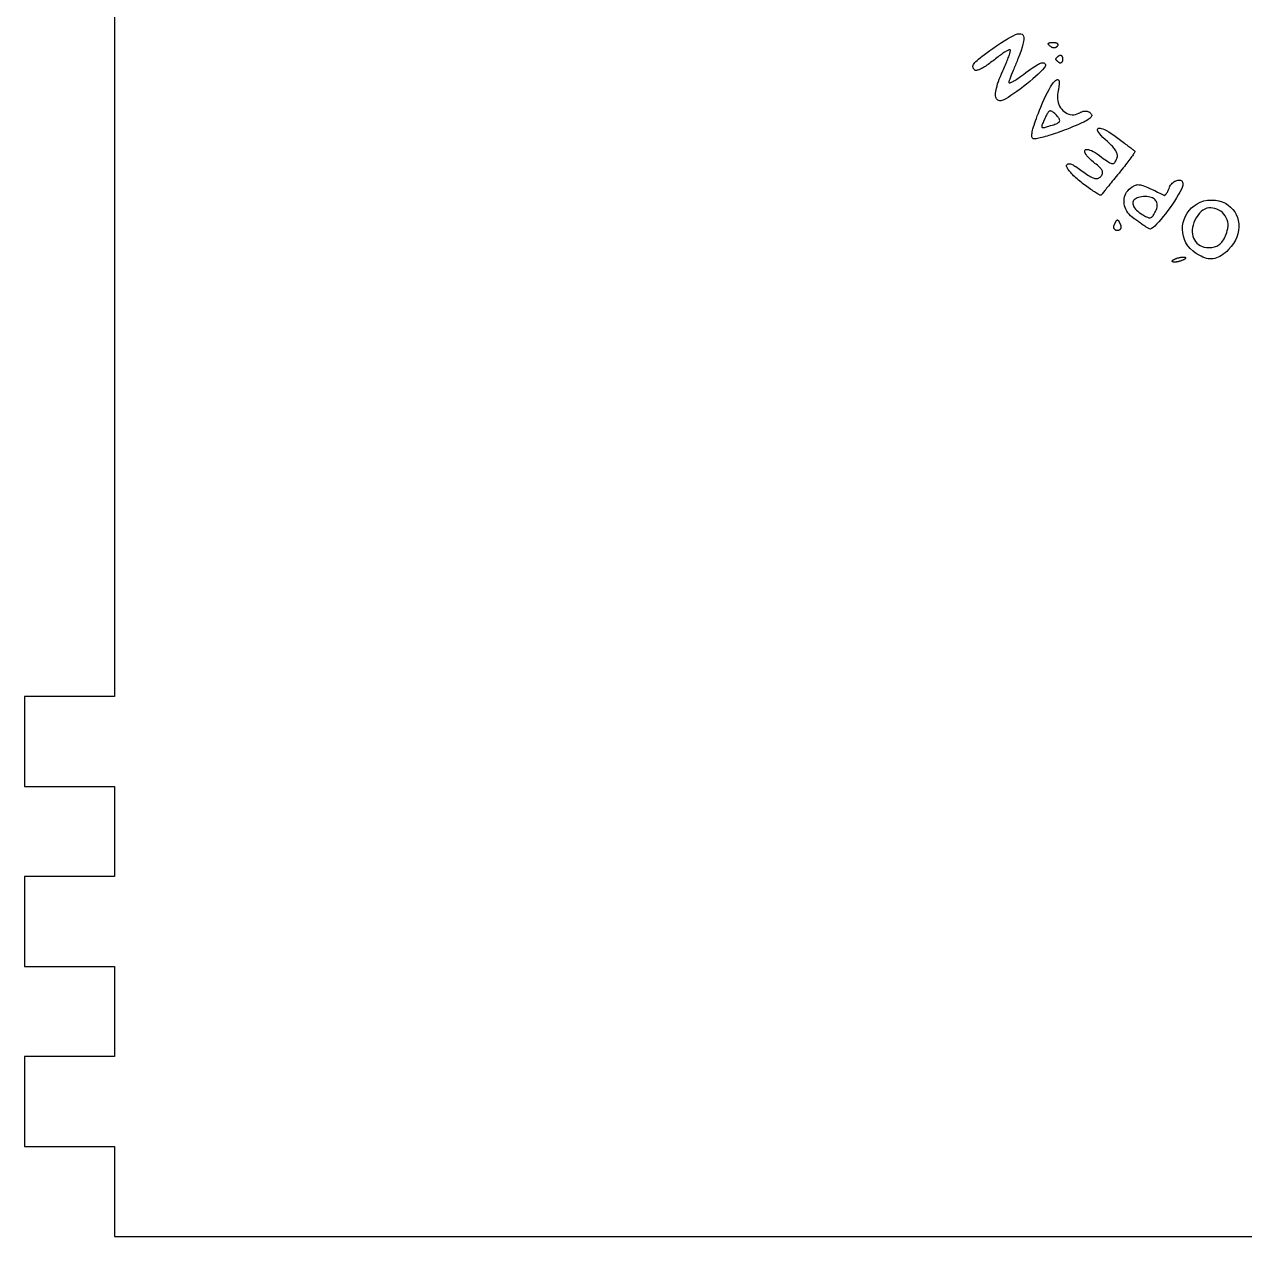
# Model space of a CAD drawing. Header units: metres. Extents: x -185 to 1201, y -340 to 309.
# Drawn here: x 820 to 874.2, y 0 to 53.9 of the extents above; entities that cross this region are included whole.
import ezdxf

# ---------------------------------------------------------------- set-up
doc = ezdxf.new("R2010")
doc.units = ezdxf.units.M

msp = doc.modelspace()

# ---------------------------------------------------------------- linework, layer by layer
for p, q in [((824, 104), (824, 24)), ((863.538, 53.1284), (863.687, 53.2201)), ((863.687, 53.2201), (863.821, 53.2964)), ((863.821, 53.2964), (863.942, 53.3572)), ((863.942, 53.3572), (864.048, 53.4025)), ((864.048, 53.4025), (864.141, 53.4322)), ((864.141, 53.4322), (864.219, 53.4461)), ((864.219, 53.4461), (864.285, 53.4442)), ((864.285, 53.4442), (864.337, 53.4264)), ((864.337, 53.4264), (864.376, 53.3926)), ((864.376, 53.3926), (864.402, 53.3427)), ((864.402, 53.3427), (864.416, 53.2766)), ((864.417, 53.1942), (864.405, 53.0954)), ((864.416, 53.2766), (864.417, 53.1942)), ((862.671, 52.5234), (862.783, 52.6054)), ((862.783, 52.6054), (862.908, 52.695)), ((862.908, 52.695), (863.046, 52.7929)), ((863.046, 52.7929), (863.197, 52.8994)), ((863.197, 52.8994), (863.375, 53.0215)), ((863.375, 53.0215), (863.538, 53.1284)), ((863.561, 52.6172), (863.518, 52.5895)), ((863.601, 52.6423), (863.561, 52.6172)), ((863.639, 52.6646), (863.601, 52.6423)), ((863.674, 52.684), (863.639, 52.6646)), ((863.705, 52.7002), (863.674, 52.684)), ((863.733, 52.7131), (863.705, 52.7002)), ((863.758, 52.7226), (863.733, 52.7131)), ((863.778, 52.7285), (863.758, 52.7226)), ((863.795, 52.7307), (863.778, 52.7285)), ((863.807, 52.7289), (863.795, 52.7307)), ((863.801, 52.5956), (863.809, 52.6291)), ((863.815, 52.7231), (863.807, 52.7289)), ((863.809, 52.6291), (863.815, 52.658)), ((863.819, 52.7149), (863.815, 52.7231)), ((863.815, 52.658), (863.819, 52.6821)), ((863.82, 52.7012), (863.819, 52.7149)), ((863.819, 52.6821), (863.82, 52.7012)), ((864.298, 52.6999), (864.238, 52.5347)), ((864.346, 52.8484), (864.298, 52.6999)), ((864.381, 52.9802), (864.346, 52.8484)), ((864.405, 53.0954), (864.381, 52.9802)), ((865.5, 53.0014), (865.504, 53.0119)), ((865.501, 52.9896), (865.5, 53.0014)), ((865.505, 52.9766), (865.501, 52.9896)), ((865.504, 53.0119), (865.511, 53.0212)), ((865.514, 52.9622), (865.505, 52.9766)), ((865.511, 53.0212), (865.522, 53.0294)), ((865.527, 52.9466), (865.514, 52.9622)), ((865.522, 53.0294), (865.537, 53.0365)), ((865.543, 52.9295), (865.527, 52.9466)), ((865.537, 53.0365), (865.556, 53.0425)), ((865.564, 52.911), (865.543, 52.9295)), ((865.556, 53.0425), (865.58, 53.0474)), ((865.588, 52.891), (865.564, 52.911)), ((865.58, 53.0474), (865.607, 53.0514)), ((865.617, 52.8696), (865.588, 52.891)), ((865.607, 53.0514), (865.638, 53.0544)), ((865.649, 52.8465), (865.617, 52.8696)), ((865.638, 53.0544), (865.673, 53.0565)), ((865.663, 52.8391), (865.649, 52.8465)), ((865.676, 52.8328), (865.663, 52.8391)), ((865.673, 53.0565), (865.712, 53.0578)), ((865.691, 52.8275), (865.676, 52.8328)), ((865.705, 52.8232), (865.691, 52.8275)), ((865.72, 52.8201), (865.705, 52.8232)), ((865.712, 53.0578), (865.755, 53.0582)), ((865.735, 52.8179), (865.72, 52.8201)), ((865.75, 52.8169), (865.735, 52.8179)), ((865.765, 52.8169), (865.75, 52.8169)), ((865.755, 53.0582), (865.775, 53.0577)), ((865.78, 52.8179), (865.765, 52.8169)), ((865.775, 53.0577), (865.795, 53.0561)), ((865.795, 52.8201), (865.78, 52.8179)), ((865.795, 53.0561), (865.813, 53.0536)), ((865.809, 52.8232), (865.795, 52.8201)), ((865.823, 52.8275), (865.809, 52.8232)), ((865.813, 53.0536), (865.831, 53.0502)), ((865.837, 52.8328), (865.823, 52.8275)), ((865.831, 53.0502), (865.847, 53.0458)), ((865.85, 52.8391), (865.837, 52.8328)), ((865.847, 53.0458), (865.861, 53.0406)), ((865.862, 52.8465), (865.85, 52.8391)), ((865.861, 53.0406), (865.875, 53.0345)), ((865.874, 52.855), (865.862, 52.8465)), ((865.885, 52.8645), (865.874, 52.855)), ((865.875, 53.0345), (865.887, 53.0277)), ((865.896, 52.8751), (865.885, 52.8645)), ((865.887, 53.0277), (865.898, 53.0202)), ((865.905, 52.8867), (865.896, 52.8751)), ((865.898, 53.0202), (865.907, 53.0119)), ((865.914, 52.8994), (865.905, 52.8867)), ((865.907, 53.0119), (865.915, 53.003)), ((865.921, 52.9125), (865.914, 52.8994)), ((865.915, 53.003), (865.921, 52.9934)), ((865.921, 52.9934), (865.926, 52.9833)), ((865.926, 52.9253), (865.921, 52.9125)), ((865.926, 52.9833), (865.929, 52.9726)), ((865.929, 52.9378), (865.926, 52.9253)), ((865.929, 52.9726), (865.931, 52.9615)), ((865.931, 52.9498), (865.929, 52.9378)), ((865.931, 52.9615), (865.931, 52.9498)), ((862.166, 52.0436), (862.184, 52.0803)), ((862.184, 52.0803), (862.21, 52.1199)), ((862.21, 52.1199), (862.245, 52.163)), ((862.245, 52.163), (862.289, 52.2101)), ((862.289, 52.2101), (862.344, 52.2616)), ((862.344, 52.2616), (862.409, 52.3182)), ((862.409, 52.3182), (862.485, 52.3803)), ((862.485, 52.3803), (862.572, 52.4485)), ((862.572, 52.4485), (862.671, 52.5234)), ((862.829, 52.0809), (862.776, 52.0442)), ((862.885, 52.1196), (862.829, 52.0809)), ((862.941, 52.1602), (862.885, 52.1196)), ((862.998, 52.2026), (862.941, 52.1602)), ((863.056, 52.2468), (862.998, 52.2026)), ((863.112, 52.2912), (863.056, 52.2468)), ((863.166, 52.3344), (863.112, 52.2912)), ((863.221, 52.3763), (863.166, 52.3344)), ((863.274, 52.4166), (863.221, 52.3763)), ((863.326, 52.4552), (863.274, 52.4166)), ((863.377, 52.4919), (863.326, 52.4552)), ((863.426, 52.5267), (863.377, 52.4919)), ((863.473, 52.5592), (863.426, 52.5267)), ((863.518, 52.5895), (863.473, 52.5592)), ((863.576, 51.9978), (863.606, 52.0649)), ((863.606, 52.0649), (863.634, 52.1302)), ((863.634, 52.1302), (863.66, 52.1935)), ((863.66, 52.1935), (863.684, 52.2544)), ((863.684, 52.2544), (863.707, 52.3129)), ((863.707, 52.3129), (863.727, 52.3684)), ((863.727, 52.3684), (863.746, 52.421)), ((863.746, 52.421), (863.763, 52.4702)), ((863.763, 52.4702), (863.778, 52.5159)), ((863.778, 52.5159), (863.791, 52.5578)), ((863.791, 52.5578), (863.801, 52.5956)), ((864.069, 52.1058), (864.044, 52.0442)), ((864.094, 52.1678), (864.069, 52.1058)), ((864.119, 52.2297), (864.094, 52.1678)), ((864.143, 52.2914), (864.119, 52.2297)), ((864.167, 52.3526), (864.143, 52.2914)), ((864.238, 52.5347), (864.167, 52.3526)), ((865.007, 52.0603), (865.063, 52.0917)), ((865.063, 52.0917), (865.113, 52.1167)), ((865.113, 52.1167), (865.157, 52.1355)), ((865.157, 52.1355), (865.196, 52.1483)), ((865.196, 52.1483), (865.231, 52.1555)), ((865.231, 52.1555), (865.261, 52.1573)), ((865.261, 52.1573), (865.288, 52.1539)), ((865.288, 52.1539), (865.311, 52.1458)), ((865.311, 52.1458), (865.332, 52.1331)), ((865.332, 52.1331), (865.351, 52.1161)), ((865.351, 52.1161), (865.368, 52.0951)), ((865.368, 52.0951), (865.384, 52.0704)), ((865.384, 52.0704), (865.386, 52.0373)), ((865.843, 52.3174), (865.844, 52.3229)), ((865.844, 52.3118), (865.843, 52.3174)), ((865.844, 52.3229), (865.845, 52.3289)), ((865.845, 52.3058), (865.844, 52.3118)), ((865.845, 52.3289), (865.848, 52.3354)), ((865.848, 52.2993), (865.845, 52.3058)), ((865.848, 52.3354), (865.851, 52.3423)), ((865.851, 52.2924), (865.848, 52.2993)), ((865.851, 52.3423), (865.855, 52.3496)), ((865.855, 52.2851), (865.851, 52.2924)), ((865.855, 52.3496), (865.86, 52.3572)), ((865.86, 52.2775), (865.855, 52.2851)), ((865.86, 52.3572), (865.866, 52.3651)), ((865.866, 52.2696), (865.86, 52.2775)), ((865.866, 52.3651), (865.872, 52.3732)), ((865.872, 52.2615), (865.866, 52.2696)), ((865.872, 52.3732), (865.88, 52.3816)), ((865.88, 52.2531), (865.872, 52.2615)), ((865.88, 52.3816), (865.887, 52.3901)), ((865.887, 52.2446), (865.88, 52.2531)), ((865.887, 52.3901), (865.895, 52.3988)), ((865.895, 52.2359), (865.887, 52.2446)), ((865.895, 52.3988), (865.904, 52.4075)), ((865.904, 52.2272), (865.895, 52.2359)), ((865.904, 52.4075), (865.913, 52.4163)), ((865.913, 52.2184), (865.904, 52.2272)), ((865.913, 52.4163), (865.923, 52.4252)), ((865.923, 52.2096), (865.913, 52.2184)), ((865.923, 52.4252), (865.932, 52.4339)), ((865.932, 52.2008), (865.923, 52.2096)), ((865.932, 52.4339), (865.942, 52.4427)), ((865.942, 52.192), (865.932, 52.2008)), ((865.942, 52.4427), (865.953, 52.4513)), ((865.953, 52.1834), (865.942, 52.192)), ((865.953, 52.4513), (865.963, 52.4598)), ((865.963, 52.175), (865.953, 52.1834)), ((865.963, 52.4598), (865.974, 52.468)), ((865.974, 52.1667), (865.963, 52.175)), ((865.974, 52.468), (865.984, 52.4761)), ((865.984, 52.1586), (865.974, 52.1667)), ((865.984, 52.4761), (865.997, 52.4831)), ((865.997, 52.1516), (865.984, 52.1586)), ((865.997, 52.4831), (866.01, 52.4883)), ((866.01, 52.1464), (865.997, 52.1516)), ((866.01, 52.4883), (866.022, 52.4918)), ((866.022, 52.143), (866.01, 52.1464)), ((866.022, 52.4918), (866.035, 52.4935)), ((866.035, 52.1413), (866.022, 52.143)), ((866.035, 52.4935), (866.046, 52.4935)), ((866.046, 52.1413), (866.035, 52.1413)), ((866.046, 52.4935), (866.057, 52.4918)), ((866.057, 52.1429), (866.046, 52.1413)), ((866.057, 52.4918), (866.068, 52.4886)), ((866.068, 52.1461), (866.057, 52.1429)), ((866.068, 52.4886), (866.078, 52.4837)), ((866.078, 52.151), (866.068, 52.1461)), ((866.078, 52.4837), (866.088, 52.4774)), ((866.088, 52.1574), (866.078, 52.151)), ((866.088, 52.4774), (866.097, 52.4695)), ((866.097, 52.1652), (866.088, 52.1574)), ((866.097, 52.4695), (866.105, 52.4602)), ((866.105, 52.1745), (866.097, 52.1652)), ((866.105, 52.4602), (866.112, 52.4494)), ((866.112, 52.1853), (866.105, 52.1745)), ((866.112, 52.4494), (866.119, 52.4373)), ((866.119, 52.1974), (866.112, 52.1853)), ((866.119, 52.4373), (866.125, 52.4239)), ((866.125, 52.2108), (866.119, 52.1974)), ((866.125, 52.4239), (866.131, 52.4091)), ((866.131, 52.2256), (866.125, 52.2108)), ((866.131, 52.4091), (866.135, 52.3931)), ((866.135, 52.2416), (866.131, 52.2256)), ((866.135, 52.3931), (866.138, 52.3759)), ((866.138, 52.2588), (866.135, 52.2416)), ((866.138, 52.3759), (866.141, 52.3575)), ((866.141, 52.2772), (866.138, 52.2588)), ((866.141, 52.3575), (866.142, 52.338)), ((866.142, 52.2967), (866.141, 52.2772)), ((866.142, 52.338), (866.143, 52.3174)), ((866.143, 52.3174), (866.142, 52.2967)), ((862.155, 51.9767), (862.157, 52.0092)), ((862.161, 51.9455), (862.155, 51.9767)), ((862.157, 52.0092), (862.166, 52.0436)), ((862.173, 51.9151), (862.161, 51.9455)), ((862.191, 51.885), (862.173, 51.9151)), ((862.215, 51.8546), (862.191, 51.885)), ((862.245, 51.8235), (862.215, 51.8546)), ((862.257, 51.8148), (862.245, 51.8235)), ((862.274, 51.8101), (862.257, 51.8148)), ((862.295, 51.8091), (862.274, 51.8101)), ((862.319, 51.8116), (862.295, 51.8091)), ((862.347, 51.8177), (862.319, 51.8116)), ((862.378, 51.8271), (862.347, 51.8177)), ((862.412, 51.8398), (862.378, 51.8271)), ((862.449, 51.8557), (862.412, 51.8398)), ((862.489, 51.8745), (862.449, 51.8557)), ((862.531, 51.8962), (862.489, 51.8745)), ((862.576, 51.9207), (862.531, 51.8962)), ((862.623, 51.9479), (862.576, 51.9207)), ((862.672, 51.9776), (862.623, 51.9479)), ((862.723, 52.0098), (862.672, 51.9776)), ((862.776, 52.0442), (862.723, 52.0098)), ((863.329, 51.4268), (863.374, 51.5411)), ((863.374, 51.5411), (863.424, 51.6616)), ((863.424, 51.6616), (863.479, 51.7882)), ((863.479, 51.7882), (863.513, 51.8592)), ((863.513, 51.8592), (863.546, 51.9292)), ((863.546, 51.9292), (863.576, 51.9978)), ((863.862, 51.5962), (863.825, 51.5068)), ((863.948, 51.8066), (863.862, 51.5962)), ((863.971, 51.8641), (863.948, 51.8066)), ((863.995, 51.9231), (863.971, 51.8641)), ((864.02, 51.9832), (863.995, 51.9231)), ((864.044, 52.0442), (864.02, 51.9832)), ((864.216, 51.5005), (864.273, 51.5412)), ((864.273, 51.5412), (864.398, 51.6347)), ((864.398, 51.6347), (864.511, 51.7194)), ((864.511, 51.7194), (864.616, 51.7957)), ((864.616, 51.7957), (864.711, 51.8638)), ((864.711, 51.8638), (864.797, 51.9241)), ((864.797, 51.9241), (864.874, 51.9767)), ((864.941, 51.5477), (864.815, 51.4368)), ((864.874, 51.9767), (864.944, 52.022)), ((865.057, 51.6537), (864.941, 51.5477)), ((864.944, 52.022), (865.007, 52.0603)), ((865.16, 51.7526), (865.057, 51.6537)), ((865.247, 51.8425), (865.16, 51.7526)), ((865.315, 51.9213), (865.247, 51.8425)), ((865.362, 51.9869), (865.315, 51.9213)), ((865.386, 52.0373), (865.362, 51.9869)), ((863.184, 50.9491), (863.202, 51.032)), ((863.202, 51.032), (863.226, 51.1213)), ((863.226, 51.1213), (863.255, 51.2169)), ((863.255, 51.2169), (863.289, 51.3187)), ((863.289, 51.3187), (863.329, 51.4268)), ((863.753, 51.3251), (863.748, 51.3065)), ((863.748, 51.3065), (863.748, 51.2912)), ((863.748, 51.2912), (863.751, 51.2793)), ((863.751, 51.2793), (863.757, 51.2709)), ((863.762, 51.3472), (863.753, 51.3251)), ((863.757, 51.2709), (863.768, 51.2658)), ((863.771, 51.3707), (863.762, 51.3472)), ((863.768, 51.2658), (863.782, 51.2641)), ((863.782, 51.3987), (863.771, 51.3707)), ((863.794, 51.4309), (863.782, 51.3987)), ((863.782, 51.2641), (863.799, 51.2657)), ((863.809, 51.467), (863.794, 51.4309)), ((863.799, 51.2657), (863.821, 51.2706)), ((863.825, 51.5068), (863.809, 51.467)), ((863.821, 51.2706), (863.845, 51.2789)), ((863.845, 51.2789), (863.874, 51.2905)), ((863.874, 51.2905), (863.905, 51.3053)), ((863.905, 51.3053), (863.94, 51.3235)), ((863.94, 51.3235), (863.978, 51.3449)), ((863.978, 51.3449), (864.02, 51.3696)), ((864.02, 51.3696), (864.064, 51.3975)), ((864.064, 51.3975), (864.112, 51.4286)), ((864.253, 50.9846), (864.111, 50.8796)), ((864.112, 51.4286), (864.163, 51.463)), ((864.163, 51.463), (864.216, 51.5005)), ((864.397, 51.0948), (864.253, 50.9846)), ((864.54, 51.2083), (864.397, 51.0948)), ((864.68, 51.323), (864.54, 51.2083)), ((864.815, 51.4368), (864.68, 51.323)), ((865.539, 50.9647), (865.606, 51.0775)), ((865.606, 51.0775), (865.668, 51.1747)), ((865.668, 51.1747), (865.727, 51.2561)), ((865.727, 51.2561), (865.781, 51.3211)), ((865.781, 51.3211), (865.83, 51.3693)), ((865.83, 51.3693), (865.873, 51.4003)), ((865.873, 51.4003), (865.911, 51.4137)), ((865.911, 51.4137), (865.941, 51.409)), ((865.96, 50.9785), (865.931, 50.8357)), ((865.941, 51.409), (865.965, 51.3859)), ((865.98, 51.1003), (865.96, 50.9785)), ((865.965, 51.3859), (865.981, 51.3439)), ((865.989, 51.2015), (865.98, 51.1003)), ((865.981, 51.3439), (865.99, 51.2826)), ((865.99, 51.2826), (865.989, 51.2015)), ((863.162, 50.7391), (863.164, 50.8026)), ((863.166, 50.682), (863.162, 50.7391)), ((863.164, 50.8026), (863.171, 50.8727)), ((863.175, 50.6315), (863.166, 50.682)), ((863.171, 50.8727), (863.184, 50.9491)), ((863.189, 50.5877), (863.175, 50.6315)), ((863.209, 50.5504), (863.189, 50.5877)), ((863.234, 50.5199), (863.209, 50.5504)), ((863.265, 50.496), (863.234, 50.5199)), ((863.302, 50.479), (863.265, 50.496)), ((863.344, 50.4687), (863.302, 50.479)), ((863.391, 50.4653), (863.344, 50.4687)), ((863.447, 50.4758), (863.391, 50.4653)), ((863.523, 50.5059), (863.447, 50.4758)), ((863.616, 50.5537), (863.523, 50.5059)), ((863.724, 50.617), (863.616, 50.5537)), ((863.844, 50.6938), (863.724, 50.617)), ((863.974, 50.782), (863.844, 50.6938)), ((864.111, 50.8796), (863.974, 50.782)), ((865.249, 50.367), (865.325, 50.5376)), ((865.325, 50.5376), (865.398, 50.6943)), ((865.398, 50.6943), (865.47, 50.8368)), ((865.47, 50.8368), (865.539, 50.9647)), ((865.915, 50.7411), (865.909, 50.6481)), ((865.909, 50.6481), (865.913, 50.5573)), ((865.913, 50.5573), (865.925, 50.4694)), ((865.931, 50.8357), (865.915, 50.7411)), ((865.925, 50.4694), (865.946, 50.3848)), ((865.018, 49.7974), (865.065, 49.9183)), ((865.065, 49.9183), (865.117, 50.0468)), ((865.117, 50.0468), (865.173, 50.1831)), ((865.173, 50.1831), (865.249, 50.367)), ((865.463, 49.9052), (865.443, 49.8695)), ((865.483, 49.9357), (865.463, 49.9052)), ((865.503, 49.961), (865.483, 49.9357)), ((865.522, 49.9811), (865.503, 49.961)), ((865.541, 49.9963), (865.522, 49.9811)), ((865.561, 50.0067), (865.541, 49.9963)), ((865.581, 50.0122), (865.561, 50.0067)), ((865.602, 50.0132), (865.581, 50.0122)), ((865.624, 50.0095), (865.602, 50.0132)), ((865.647, 50.0014), (865.624, 50.0095)), ((865.672, 49.989), (865.647, 50.0014)), ((865.698, 49.9724), (865.672, 49.989)), ((865.726, 49.9516), (865.698, 49.9724)), ((865.757, 49.9268), (865.726, 49.9516)), ((865.79, 49.8981), (865.757, 49.9268)), ((865.825, 49.8656), (865.79, 49.8981)), ((865.946, 50.3848), (865.974, 50.3042)), ((865.974, 50.3042), (866.01, 50.2281)), ((866.01, 50.2281), (866.052, 50.1572)), ((866.052, 50.1572), (866.1, 50.092)), ((866.1, 50.092), (866.154, 50.0331)), ((866.154, 50.0331), (866.213, 49.9811)), ((866.213, 49.9811), (866.275, 49.9365)), ((866.275, 49.9365), (866.342, 49.9)), ((866.342, 49.9), (866.412, 49.8721)), ((866.789, 49.8824), (866.866, 49.9185)), ((866.866, 49.9185), (866.9, 49.9361)), ((866.9, 49.9361), (866.933, 49.9518)), ((866.933, 49.9518), (866.965, 49.9656)), ((866.965, 49.9656), (866.996, 49.9776)), ((866.996, 49.9776), (867.026, 49.9877)), ((867.026, 49.9877), (867.055, 49.9958)), ((867.055, 49.9958), (867.083, 50.002)), ((867.083, 50.002), (867.111, 50.0062)), ((867.111, 50.0062), (867.138, 50.0085)), ((867.138, 50.0085), (867.164, 50.0089)), ((867.164, 50.0089), (867.189, 50.0072)), ((867.189, 50.0072), (867.214, 50.0036)), ((867.214, 50.0036), (867.238, 49.9979)), ((867.238, 49.9979), (867.262, 49.9902)), ((867.262, 49.9902), (867.285, 49.9805)), ((867.285, 49.9805), (867.308, 49.9687)), ((867.308, 49.9687), (867.33, 49.9549)), ((867.33, 49.9549), (867.352, 49.9389)), ((867.352, 49.9389), (867.374, 49.9209)), ((867.374, 49.9209), (867.395, 49.9008)), ((867.395, 49.9008), (867.416, 49.8769)), ((864.847, 49.3028), (864.872, 49.3876)), ((864.872, 49.3876), (864.903, 49.4793)), ((864.903, 49.4793), (864.937, 49.5781)), ((864.937, 49.5781), (864.975, 49.6841)), ((864.975, 49.6841), (865.018, 49.7974)), ((865.216, 49.352), (865.213, 49.3275)), ((865.224, 49.3813), (865.216, 49.352)), ((865.235, 49.4158), (865.224, 49.3813)), ((865.251, 49.4555), (865.235, 49.4158)), ((865.27, 49.5007), (865.251, 49.4555)), ((865.293, 49.5517), (865.27, 49.5007)), ((865.319, 49.6085), (865.293, 49.5517)), ((865.349, 49.6715), (865.319, 49.6085)), ((865.375, 49.7295), (865.349, 49.6715)), ((865.399, 49.7817), (865.375, 49.7295)), ((865.421, 49.8284), (865.399, 49.7817)), ((865.443, 49.8695), (865.421, 49.8284)), ((865.526, 49.3364), (865.606, 49.3595)), ((865.606, 49.3595), (865.679, 49.3812)), ((865.679, 49.3812), (865.745, 49.4019)), ((865.745, 49.4019), (865.802, 49.4219)), ((865.802, 49.4219), (865.853, 49.4414)), ((865.868, 49.8199), (865.825, 49.8656)), ((865.853, 49.4414), (865.896, 49.4607)), ((865.905, 49.7779), (865.868, 49.8199)), ((865.896, 49.4607), (865.932, 49.4801)), ((865.937, 49.7393), (865.905, 49.7779)), ((865.932, 49.4801), (865.961, 49.4998)), ((865.964, 49.7038), (865.937, 49.7393)), ((865.961, 49.4998), (865.984, 49.5202)), ((865.984, 49.6712), (865.964, 49.7038)), ((866, 49.6412), (865.984, 49.6712)), ((865.984, 49.5202), (866, 49.5414)), ((866.009, 49.6135), (866, 49.6412)), ((866, 49.5414), (866.009, 49.5639)), ((866.012, 49.5878), (866.009, 49.6135)), ((866.009, 49.5639), (866.012, 49.5878)), ((866.412, 49.8721), (866.484, 49.8534)), ((866.484, 49.8534), (866.559, 49.8445)), ((866.559, 49.8445), (866.635, 49.846)), ((866.703, 49.3495), (866.585, 49.3008)), ((866.635, 49.846), (866.712, 49.8584)), ((866.812, 49.3957), (866.703, 49.3495)), ((866.712, 49.8584), (866.789, 49.8824)), ((866.912, 49.4395), (866.812, 49.3957)), ((867.002, 49.481), (866.912, 49.4395)), ((867.083, 49.5205), (867.002, 49.481)), ((867.155, 49.5579), (867.083, 49.5205)), ((867.219, 49.5935), (867.155, 49.5579)), ((867.274, 49.6274), (867.219, 49.5935)), ((867.321, 49.6597), (867.274, 49.6274)), ((867.359, 49.6906), (867.321, 49.6597)), ((867.39, 49.7201), (867.359, 49.6906)), ((867.413, 49.7484), (867.39, 49.7201)), ((867.428, 49.7757), (867.413, 49.7484)), ((867.416, 49.8769), (867.429, 49.8525)), ((867.436, 49.8021), (867.428, 49.7757)), ((867.429, 49.8525), (867.436, 49.8276)), ((867.436, 49.8276), (867.436, 49.8021)), ((864.774, 48.9312), (864.777, 48.9775)), ((864.776, 48.8907), (864.774, 48.9312)), ((864.781, 48.856), (864.776, 48.8907)), ((864.777, 48.9775), (864.783, 49.0299)), ((864.79, 48.827), (864.781, 48.856)), ((864.783, 49.0299), (864.793, 49.0885)), ((864.802, 48.8034), (864.79, 48.827)), ((864.793, 49.0885), (864.807, 49.1534)), ((864.807, 49.1534), (864.825, 49.2248)), ((864.825, 49.2248), (864.847, 49.3028)), ((865.146, 48.8124), (865.082, 48.7978)), ((865.214, 48.8295), (865.146, 48.8124)), ((865.213, 49.3275), (865.214, 49.3077)), ((865.214, 49.3077), (865.219, 49.2923)), ((865.288, 48.8492), (865.214, 48.8295)), ((865.219, 49.2923), (865.229, 49.2811)), ((865.229, 49.2811), (865.242, 49.274)), ((865.242, 49.274), (865.261, 49.2707)), ((865.261, 49.2707), (865.284, 49.271)), ((865.284, 49.271), (865.312, 49.2747)), ((865.367, 48.8712), (865.288, 48.8492)), ((865.312, 49.2747), (865.345, 49.2815)), ((865.345, 49.2815), (865.382, 49.2913)), ((865.45, 48.8954), (865.367, 48.8712)), ((865.382, 49.2913), (865.425, 49.3039)), ((865.425, 49.3039), (865.473, 49.319)), ((865.536, 48.9218), (865.45, 48.8954)), ((865.473, 49.319), (865.526, 49.3364)), ((865.626, 48.9502), (865.536, 48.9218)), ((865.719, 48.9805), (865.626, 48.9502)), ((865.815, 49.0125), (865.719, 48.9805)), ((865.913, 49.0463), (865.815, 49.0125)), ((866.013, 49.0815), (865.913, 49.0463)), ((866.114, 49.1182), (866.013, 49.0815)), ((866.216, 49.1561), (866.114, 49.1182)), ((866.319, 49.1953), (866.216, 49.1561)), ((866.457, 49.2494), (866.319, 49.1953)), ((866.585, 49.3008), (866.457, 49.2494)), ((867.692, 49.1943), (867.702, 49.2228)), ((867.696, 49.1564), (867.692, 49.1943)), ((867.714, 49.1093), (867.696, 49.1564)), ((867.702, 49.2228), (867.724, 49.2416)), ((867.746, 49.0533), (867.714, 49.1093)), ((867.724, 49.2416), (867.758, 49.2505)), ((867.792, 48.9887), (867.746, 49.0533)), ((867.758, 49.2505), (867.805, 49.2492)), ((867.854, 48.9156), (867.792, 48.9887)), ((867.805, 49.2492), (867.862, 49.2375)), ((867.932, 48.8344), (867.854, 48.9156)), ((867.862, 49.2375), (867.931, 49.2151)), ((867.931, 49.2151), (868.01, 49.1818)), ((868.026, 48.7453), (867.932, 48.8344)), ((868.01, 49.1818), (868.098, 49.1373)), ((868.098, 49.1373), (868.196, 49.0814)), ((868.196, 49.0814), (868.303, 49.0138)), ((868.303, 49.0138), (868.419, 48.9342)), ((868.419, 48.9342), (868.542, 48.8425)), ((868.542, 48.8425), (868.602, 48.7977)), ((864.818, 48.7851), (864.802, 48.8034)), ((864.838, 48.7719), (864.818, 48.7851)), ((864.86, 48.7684), (864.838, 48.7719)), ((864.891, 48.7681), (864.86, 48.7684)), ((864.928, 48.771), (864.891, 48.7681)), ((864.973, 48.777), (864.928, 48.771)), ((865.025, 48.786), (864.973, 48.777)), ((865.082, 48.7978), (865.025, 48.786)), ((867.128, 48.253), (867.142, 48.2781)), ((867.142, 48.2781), (867.166, 48.2952)), ((867.166, 48.2952), (867.2, 48.304)), ((867.2, 48.304), (867.243, 48.3042)), ((867.243, 48.3042), (867.296, 48.2953)), ((867.296, 48.2953), (867.358, 48.2769)), ((867.358, 48.2769), (867.427, 48.2488)), ((868.136, 48.6485), (868.026, 48.7453)), ((868.185, 48.6063), (868.136, 48.6485)), ((868.231, 48.5644), (868.185, 48.6063)), ((868.275, 48.5229), (868.231, 48.5644)), ((868.316, 48.4818), (868.275, 48.5229)), ((868.354, 48.4412), (868.316, 48.4818)), ((868.389, 48.4011), (868.354, 48.4412)), ((868.421, 48.3616), (868.389, 48.4011)), ((868.45, 48.3228), (868.421, 48.3616)), ((868.477, 48.2846), (868.45, 48.3228)), ((868.5, 48.2472), (868.477, 48.2846)), ((868.602, 48.7977), (868.662, 48.7533)), ((868.662, 48.7533), (868.721, 48.7095)), ((868.721, 48.7095), (868.779, 48.6665)), ((868.779, 48.6665), (868.835, 48.6245)), ((868.835, 48.6245), (868.889, 48.5836)), ((868.889, 48.5836), (868.942, 48.544)), ((868.942, 48.544), (868.993, 48.5058)), ((868.993, 48.5058), (869.041, 48.4693)), ((869.041, 48.4693), (869.086, 48.4346)), ((869.086, 48.4346), (869.129, 48.4019)), ((869.129, 48.4019), (869.169, 48.3713)), ((869.169, 48.3713), (869.206, 48.3431)), ((869.206, 48.3431), (869.239, 48.3174)), ((869.239, 48.3174), (869.269, 48.2943)), ((869.269, 48.2943), (869.294, 48.2741)), ((869.294, 48.2741), (869.316, 48.2569)), ((867.124, 48.2203), (867.128, 48.253)), ((867.132, 48.1805), (867.124, 48.2203)), ((867.15, 48.1338), (867.132, 48.1805)), ((867.181, 48.0807), (867.15, 48.1338)), ((867.223, 48.0215), (867.181, 48.0807)), ((867.277, 47.9566), (867.223, 48.0215)), ((867.345, 47.8863), (867.277, 47.9566)), ((867.425, 47.8111), (867.345, 47.8863)), ((867.519, 47.7312), (867.425, 47.8111)), ((867.427, 48.2488), (867.505, 48.2106)), ((867.505, 48.2106), (867.591, 48.1618)), ((867.579, 47.6849), (867.519, 47.7312)), ((867.591, 48.1618), (867.684, 48.1021)), ((867.684, 48.1021), (867.783, 48.0311)), ((867.783, 48.0311), (867.872, 47.9657)), ((867.872, 47.9657), (867.951, 47.9072)), ((867.951, 47.9072), (868.023, 47.8553)), ((868.023, 47.8553), (868.088, 47.8101)), ((868.088, 47.8101), (868.145, 47.7715)), ((868.145, 47.7715), (868.197, 47.7393)), ((868.197, 47.7393), (868.242, 47.7136)), ((868.446, 47.7059), (868.465, 47.7285)), ((868.465, 47.7285), (868.484, 47.7568)), ((868.484, 47.7568), (868.502, 47.7907)), ((868.52, 48.2106), (868.5, 48.2472)), ((868.502, 47.7907), (868.52, 47.8301)), ((868.537, 48.1748), (868.52, 48.2106)), ((868.52, 47.8301), (868.539, 47.875)), ((868.552, 48.1399), (868.537, 48.1748)), ((868.539, 47.875), (868.559, 47.9253)), ((868.562, 48.1059), (868.552, 48.1399)), ((868.559, 47.9253), (868.568, 47.9524)), ((868.57, 48.073), (868.562, 48.1059)), ((868.568, 47.9524), (868.574, 47.9808)), ((868.575, 48.0411), (868.57, 48.073)), ((868.574, 47.9808), (868.576, 48.0104)), ((868.576, 48.0104), (868.575, 48.0411)), ((869.043, 47.7511), (868.993, 47.6868)), ((869.089, 47.8124), (869.043, 47.7511)), ((869.132, 47.8706), (869.089, 47.8124)), ((869.172, 47.9253), (869.132, 47.8706)), ((869.209, 47.9763), (869.172, 47.9253)), ((869.242, 48.0233), (869.209, 47.9763)), ((869.271, 48.0662), (869.242, 48.0233)), ((869.296, 48.1045), (869.271, 48.0662)), ((869.317, 48.138), (869.296, 48.1045)), ((869.316, 48.2569), (869.333, 48.2429)), ((869.334, 48.1666), (869.317, 48.138)), ((869.333, 48.2429), (869.345, 48.2323)), ((869.346, 48.1898), (869.334, 48.1666)), ((869.345, 48.2323), (869.353, 48.2251)), ((869.353, 48.2075), (869.346, 48.1898)), ((869.353, 48.2251), (869.356, 48.2194)), ((869.356, 48.2194), (869.353, 48.2075)), ((866.317, 47.5723), (866.319, 47.5901)), ((866.319, 47.5508), (866.317, 47.5723)), ((866.319, 47.5901), (866.329, 47.6121)), ((866.326, 47.5257), (866.319, 47.5508)), ((866.339, 47.4974), (866.326, 47.5257)), ((866.329, 47.6121), (866.34, 47.6304)), ((866.355, 47.4661), (866.339, 47.4974)), ((866.34, 47.6304), (866.355, 47.645)), ((866.355, 47.645), (866.372, 47.6559)), ((866.376, 47.432), (866.355, 47.4661)), ((866.372, 47.6559), (866.392, 47.6632)), ((866.401, 47.3954), (866.376, 47.432)), ((866.392, 47.6632), (866.415, 47.6668)), ((866.431, 47.3565), (866.401, 47.3954)), ((866.415, 47.6668), (866.44, 47.6668)), ((866.464, 47.3155), (866.431, 47.3565)), ((866.44, 47.6668), (866.467, 47.6632)), ((866.5, 47.2726), (866.464, 47.3155)), ((866.467, 47.6632), (866.498, 47.656)), ((866.498, 47.656), (866.531, 47.6453)), ((866.54, 47.2282), (866.5, 47.2726)), ((866.531, 47.6453), (866.567, 47.6309)), ((866.583, 47.1825), (866.54, 47.2282)), ((866.567, 47.6309), (866.605, 47.613)), ((866.63, 47.1356), (866.583, 47.1825)), ((866.605, 47.613), (866.646, 47.5915)), ((866.646, 47.5915), (866.69, 47.5666)), ((866.69, 47.5666), (866.736, 47.5381)), ((866.736, 47.5381), (866.785, 47.506)), ((866.785, 47.506), (866.837, 47.4705)), ((866.837, 47.4705), (866.891, 47.4315)), ((866.891, 47.4315), (866.948, 47.3891)), ((866.948, 47.3891), (867.007, 47.3432)), ((867.007, 47.3432), (867.079, 47.2901)), ((867.079, 47.2901), (867.146, 47.242)), ((867.146, 47.242), (867.208, 47.1987)), ((867.208, 47.1987), (867.266, 47.16)), ((867.635, 47.6411), (867.579, 47.6849)), ((867.685, 47.5996), (867.635, 47.6411)), ((867.73, 47.5602), (867.685, 47.5996)), ((867.769, 47.5229), (867.73, 47.5602)), ((867.804, 47.4874), (867.769, 47.5229)), ((867.834, 47.4536), (867.804, 47.4874)), ((867.859, 47.4214), (867.834, 47.4536)), ((867.88, 47.3905), (867.859, 47.4214)), ((867.896, 47.3608), (867.88, 47.3905)), ((867.893, 47.174), (867.905, 47.1995)), ((867.908, 47.3322), (867.896, 47.3608)), ((867.905, 47.1995), (867.913, 47.2252)), ((867.915, 47.3045), (867.908, 47.3322)), ((867.913, 47.2252), (867.918, 47.2512)), ((867.918, 47.2776), (867.915, 47.3045)), ((867.918, 47.2512), (867.918, 47.2776)), ((868.242, 47.7136), (868.283, 47.6941)), ((868.283, 47.6941), (868.318, 47.681)), ((868.318, 47.681), (868.35, 47.6739)), ((868.35, 47.6739), (868.378, 47.673)), ((868.378, 47.673), (868.403, 47.6781)), ((868.403, 47.6781), (868.426, 47.689)), ((868.426, 47.689), (868.446, 47.7059)), ((868.648, 47.255), (868.585, 47.1787)), ((868.71, 47.3312), (868.648, 47.255)), ((868.771, 47.406), (868.71, 47.3312)), ((868.83, 47.4792), (868.771, 47.406)), ((868.887, 47.5506), (868.83, 47.4792)), ((868.941, 47.6199), (868.887, 47.5506)), ((868.993, 47.6868), (868.941, 47.6199)), ((866.679, 47.0879), (866.63, 47.1356)), ((866.731, 47.0395), (866.679, 47.0879)), ((866.786, 46.9907), (866.731, 47.0395)), ((866.842, 46.9418), (866.786, 46.9907)), ((866.901, 46.8929), (866.842, 46.9418)), ((866.962, 46.8444), (866.901, 46.8929)), ((867.025, 46.7964), (866.962, 46.8444)), ((867.09, 46.7469), (867.025, 46.7964)), ((867.155, 46.6992), (867.09, 46.7469)), ((867.218, 46.6533), (867.155, 46.6992)), ((867.279, 46.6093), (867.218, 46.6533)), ((867.266, 47.16), (867.32, 47.126)), ((867.32, 47.126), (867.371, 47.0965)), ((867.371, 47.0965), (867.418, 47.0714)), ((867.418, 47.0714), (867.462, 47.0505)), ((867.462, 47.0505), (867.503, 47.0339)), ((867.503, 47.0339), (867.541, 47.0213)), ((867.541, 47.0213), (867.577, 47.0127)), ((867.577, 47.0127), (867.61, 47.0079)), ((867.61, 47.0079), (867.642, 47.0069)), ((867.642, 47.0069), (867.673, 47.0096)), ((867.673, 47.0096), (867.702, 47.0158)), ((867.702, 47.0158), (867.73, 47.0254)), ((867.73, 47.0254), (867.757, 47.0384)), ((867.757, 47.0384), (867.784, 47.0546)), ((867.784, 47.0546), (867.81, 47.0739)), ((867.81, 47.0739), (867.836, 47.0963)), ((867.836, 47.0963), (867.858, 47.1225)), ((867.858, 47.1225), (867.877, 47.1483)), ((867.877, 47.1483), (867.893, 47.174)), ((868.19, 46.6914), (868.143, 46.6319)), ((868.24, 46.754), (868.19, 46.6914)), ((868.293, 46.8194), (868.24, 46.754)), ((868.348, 46.8873), (868.293, 46.8194)), ((868.404, 46.9575), (868.348, 46.8873)), ((868.463, 47.0297), (868.404, 46.9575)), ((868.523, 47.1035), (868.463, 47.0297)), ((868.585, 47.1787), (868.523, 47.1035)), ((869.157, 46.5872), (869.23, 46.6376)), ((869.23, 46.6376), (869.271, 46.6626)), ((869.271, 46.6626), (869.31, 46.6844)), ((869.31, 46.6844), (869.348, 46.7029)), ((869.348, 46.7029), (869.385, 46.7177)), ((869.385, 46.7177), (869.423, 46.7286)), ((869.423, 46.7286), (869.462, 46.7354)), ((869.462, 46.7354), (869.504, 46.7379)), ((869.504, 46.7379), (869.549, 46.7359)), ((869.549, 46.7359), (869.597, 46.729)), ((869.597, 46.729), (869.651, 46.717)), ((869.651, 46.717), (869.71, 46.6998)), ((869.71, 46.6998), (869.776, 46.677)), ((869.776, 46.677), (869.849, 46.6485)), ((869.849, 46.6485), (869.93, 46.6139)), ((870.889, 46.621), (870.913, 46.6716)), ((870.913, 46.6716), (870.942, 46.7185)), ((870.942, 46.7185), (870.975, 46.7617)), ((870.975, 46.7617), (871.011, 46.8008)), ((871.011, 46.8008), (871.05, 46.8357)), ((871.05, 46.8357), (871.091, 46.8661)), ((871.091, 46.8661), (871.133, 46.8919)), ((871.133, 46.8919), (871.176, 46.9128)), ((871.176, 46.9128), (871.219, 46.9287)), ((871.219, 46.9287), (871.26, 46.9392)), ((871.26, 46.9392), (871.301, 46.9443)), ((871.301, 46.9443), (871.339, 46.9436)), ((871.339, 46.9436), (871.374, 46.937)), ((871.374, 46.937), (871.406, 46.9243)), ((871.406, 46.9243), (871.433, 46.9052)), ((871.433, 46.9052), (871.456, 46.8795)), ((871.478, 46.6958), (871.451, 46.6124)), ((871.456, 46.8795), (871.473, 46.8471)), ((871.473, 46.8471), (871.484, 46.8077)), ((871.488, 46.7611), (871.478, 46.6958)), ((871.484, 46.8077), (871.488, 46.7611)), ((867.338, 46.5674), (867.279, 46.6093)), ((867.395, 46.5276), (867.338, 46.5674)), ((867.45, 46.4902), (867.395, 46.5276)), ((867.502, 46.4552), (867.45, 46.4902)), ((867.552, 46.4227), (867.502, 46.4552)), ((867.598, 46.3929), (867.552, 46.4227)), ((867.641, 46.3659), (867.598, 46.3929)), ((867.681, 46.3417), (867.641, 46.3659)), ((867.718, 46.3206), (867.681, 46.3417)), ((867.75, 46.3026), (867.718, 46.3206)), ((867.779, 46.2879), (867.75, 46.3026)), ((867.803, 46.2765), (867.779, 46.2879)), ((867.823, 46.2687), (867.803, 46.2765)), ((867.838, 46.2644), (867.823, 46.2687)), ((867.849, 46.2639), (867.838, 46.2644)), ((867.854, 46.2672), (867.849, 46.2639)), ((867.859, 46.2731), (867.854, 46.2672)), ((867.869, 46.2854), (867.859, 46.2731)), ((867.884, 46.3036), (867.869, 46.2854)), ((867.903, 46.3276), (867.884, 46.3036)), ((868.019, 46.4752), (867.903, 46.3276)), ((868.057, 46.5236), (868.019, 46.4752)), ((868.099, 46.5759), (868.057, 46.5236)), ((868.143, 46.6319), (868.099, 46.5759)), ((868.87, 46.0376), (868.877, 46.1155)), ((868.877, 46.1155), (868.893, 46.1919)), ((868.893, 46.1919), (868.917, 46.2662)), ((868.917, 46.2662), (868.948, 46.3378)), ((868.948, 46.3378), (868.988, 46.4062)), ((868.988, 46.4062), (869.036, 46.4709)), ((869.036, 46.4709), (869.093, 46.5314)), ((869.093, 46.5314), (869.157, 46.5872)), ((869.362, 46.0983), (869.327, 46.0689)), ((869.406, 46.1247), (869.362, 46.0983)), ((869.456, 46.1479), (869.406, 46.1247)), ((869.514, 46.1678), (869.456, 46.1479)), ((869.58, 46.1841), (869.514, 46.1678)), ((869.653, 46.1967), (869.58, 46.1841)), ((869.736, 46.2046), (869.653, 46.1967)), ((869.814, 46.2074), (869.736, 46.2046)), ((869.887, 46.2053), (869.814, 46.2074)), ((869.956, 46.1982), (869.887, 46.2053)), ((869.93, 46.6139), (870.021, 46.5732)), ((870.02, 46.1865), (869.956, 46.1982)), ((870.079, 46.1702), (870.02, 46.1865)), ((870.021, 46.5732), (870.122, 46.5259)), ((870.132, 46.1494), (870.079, 46.1702)), ((870.122, 46.5259), (870.233, 46.4719)), ((870.18, 46.1244), (870.132, 46.1494)), ((870.223, 46.0953), (870.18, 46.1244)), ((870.259, 46.0622), (870.223, 46.0953)), ((870.233, 46.4719), (870.356, 46.4109)), ((870.356, 46.4109), (870.492, 46.3428)), ((870.492, 46.3428), (870.641, 46.2672)), ((870.641, 46.2672), (870.649, 46.2632)), ((870.649, 46.2632), (870.658, 46.2618)), ((870.658, 46.2618), (870.668, 46.2628)), ((870.668, 46.2628), (870.678, 46.2662)), ((870.678, 46.2662), (870.689, 46.2719)), ((870.689, 46.2719), (870.7, 46.2798)), ((870.7, 46.2798), (870.712, 46.2897)), ((870.712, 46.2897), (870.724, 46.3017)), ((870.724, 46.3017), (870.736, 46.3155)), ((870.736, 46.3155), (870.749, 46.3312)), ((870.749, 46.3312), (870.762, 46.3485)), ((870.762, 46.3485), (870.774, 46.3676)), ((870.774, 46.3676), (870.787, 46.3881)), ((870.787, 46.3881), (870.799, 46.4101)), ((870.799, 46.4101), (870.812, 46.4334)), ((870.812, 46.4334), (870.824, 46.458)), ((870.824, 46.458), (870.836, 46.4838)), ((870.836, 46.4838), (870.848, 46.5106)), ((870.848, 46.5106), (870.859, 46.5384)), ((870.859, 46.5384), (870.87, 46.5671)), ((870.87, 46.5671), (870.889, 46.621)), ((871.204, 46.1472), (871.116, 46.0099)), ((871.283, 46.2785), (871.204, 46.1472)), ((871.352, 46.4014), (871.283, 46.2785)), ((871.409, 46.5135), (871.352, 46.4014)), ((871.451, 46.6124), (871.409, 46.5135)), ((868.87, 45.9585), (868.87, 46.0376)), ((868.879, 45.879), (868.87, 45.9585)), ((868.896, 45.7994), (868.879, 45.879)), ((868.92, 45.7204), (868.896, 45.7994)), ((868.953, 45.6425), (868.92, 45.7204)), ((868.994, 45.5661), (868.953, 45.6425)), ((869.043, 45.4918), (868.994, 45.5661)), ((869.264, 45.9648), (869.258, 45.9255)), ((869.258, 45.9255), (869.26, 45.8842)), ((869.26, 45.8842), (869.27, 45.8411)), ((869.277, 46.0019), (869.264, 45.9648)), ((869.27, 45.8411), (869.286, 45.7964)), ((869.298, 46.0367), (869.277, 46.0019)), ((869.286, 45.7964), (869.311, 45.7503)), ((869.327, 46.0689), (869.298, 46.0367)), ((869.311, 45.7503), (869.343, 45.703)), ((869.343, 45.703), (869.383, 45.6548)), ((869.383, 45.6548), (869.43, 45.6058)), ((869.43, 45.6058), (869.485, 45.5561)), ((869.485, 45.5561), (869.548, 45.5061)), ((870.29, 46.0252), (870.259, 46.0622)), ((870.27, 45.544), (870.301, 45.609)), ((870.315, 45.9846), (870.29, 46.0252)), ((870.301, 45.609), (870.324, 45.6714)), ((870.333, 45.9404), (870.315, 45.9846)), ((870.324, 45.6714), (870.34, 45.7311)), ((870.345, 45.8928), (870.333, 45.9404)), ((870.34, 45.7311), (870.348, 45.788)), ((870.35, 45.842), (870.345, 45.8928)), ((870.348, 45.788), (870.35, 45.842)), ((870.819, 45.5859), (870.715, 45.4485)), ((870.922, 45.7269), (870.819, 45.5859)), ((871.022, 45.869), (870.922, 45.7269)), ((871.116, 46.0099), (871.022, 45.869)), ((871.677, 45.468), (871.766, 45.5914)), ((871.766, 45.5914), (871.869, 45.7041)), ((871.869, 45.7041), (871.986, 45.8042)), ((871.986, 45.8042), (872.116, 45.89)), ((872.116, 45.89), (872.259, 45.9598)), ((872.259, 45.9598), (872.414, 46.0118)), ((872.379, 45.6104), (872.301, 45.5499)), ((872.463, 45.6557), (872.379, 45.6104)), ((872.414, 46.0118), (872.58, 46.0443)), ((872.55, 45.6864), (872.463, 45.6557)), ((872.64, 45.7033), (872.55, 45.6864)), ((872.58, 46.0443), (872.758, 46.0556)), ((872.731, 45.7072), (872.64, 45.7033)), ((872.823, 45.6986), (872.731, 45.7072)), ((872.758, 46.0556), (872.929, 46.0457)), ((872.913, 45.6784), (872.823, 45.6986)), ((873.001, 45.6472), (872.913, 45.6784)), ((872.929, 46.0457), (873.09, 46.0172)), ((873.086, 45.6058), (873.001, 45.6472)), ((873.166, 45.5548), (873.086, 45.6058)), ((873.09, 46.0172), (873.238, 45.9712)), ((873.241, 45.4951), (873.166, 45.5548)), ((873.238, 45.9712), (873.375, 45.9092)), ((873.375, 45.9092), (873.499, 45.8326)), ((873.499, 45.8326), (873.609, 45.7427)), ((873.609, 45.7427), (873.706, 45.6408)), ((873.706, 45.6408), (873.789, 45.5284)), ((868.46, 44.9984), (868.468, 45.0156)), ((868.468, 45.0156), (868.475, 45.0322)), ((868.475, 45.0322), (868.483, 45.0483)), ((868.483, 45.0483), (868.491, 45.0637)), ((868.491, 45.0637), (868.498, 45.0784)), ((868.498, 45.0784), (868.506, 45.0922)), ((868.506, 45.0922), (868.513, 45.1053)), ((868.513, 45.1053), (868.52, 45.1174)), ((868.52, 45.1174), (868.527, 45.1284)), ((868.527, 45.1284), (868.534, 45.1385)), ((868.534, 45.1385), (868.541, 45.1474)), ((868.541, 45.1474), (868.548, 45.1552)), ((868.548, 45.1552), (868.554, 45.1616)), ((868.554, 45.1616), (868.56, 45.1668)), ((868.56, 45.1668), (868.566, 45.1705)), ((868.566, 45.1705), (868.572, 45.1728)), ((868.572, 45.1728), (868.577, 45.1736)), ((868.577, 45.1736), (868.583, 45.1728)), ((868.583, 45.1728), (868.588, 45.1705)), ((868.588, 45.1705), (868.594, 45.1668)), ((868.594, 45.1668), (868.6, 45.1616)), ((868.6, 45.1616), (868.607, 45.1552)), ((868.607, 45.1552), (868.613, 45.1474)), ((868.613, 45.1474), (868.62, 45.1385)), ((868.62, 45.1385), (868.627, 45.1284)), ((868.627, 45.1284), (868.634, 45.1174)), ((868.634, 45.1174), (868.641, 45.1053)), ((868.641, 45.1053), (868.648, 45.0922)), ((868.648, 45.0922), (868.656, 45.0784)), ((868.656, 45.0784), (868.663, 45.0637)), ((868.663, 45.0637), (868.671, 45.0483)), ((868.671, 45.0483), (868.679, 45.0322)), ((868.679, 45.0322), (868.687, 45.0156)), ((868.687, 45.0156), (868.694, 44.9984)), ((869.1, 45.4202), (869.043, 45.4918)), ((869.164, 45.3518), (869.1, 45.4202)), ((869.237, 45.287), (869.164, 45.3518)), ((869.318, 45.2265), (869.237, 45.287)), ((869.358, 45.1973), (869.318, 45.2265)), ((869.399, 45.168), (869.358, 45.1973)), ((869.44, 45.1386), (869.399, 45.168)), ((869.481, 45.1094), (869.44, 45.1386)), ((869.522, 45.0805), (869.481, 45.1094)), ((869.563, 45.0519), (869.522, 45.0805)), ((869.548, 45.5061), (869.618, 45.4558)), ((869.604, 45.0239), (869.563, 45.0519)), ((869.644, 44.9965), (869.604, 45.0239)), ((869.618, 45.4558), (869.678, 45.4181)), ((869.678, 45.4181), (869.734, 45.3845)), ((869.734, 45.3845), (869.784, 45.3549)), ((869.784, 45.3549), (869.83, 45.3295)), ((869.83, 45.3295), (869.871, 45.3084)), ((869.871, 45.3084), (869.909, 45.2915)), ((869.909, 45.2915), (869.943, 45.279)), ((869.943, 45.279), (869.975, 45.271)), ((869.975, 45.271), (870.003, 45.2674)), ((870.003, 45.2674), (870.03, 45.2684)), ((870.03, 45.2684), (870.055, 45.274)), ((870.055, 45.274), (870.079, 45.2844)), ((870.079, 45.2844), (870.102, 45.2995)), ((870.102, 45.2995), (870.124, 45.3194)), ((870.124, 45.3194), (870.146, 45.3442)), ((870.146, 45.3442), (870.169, 45.374)), ((870.169, 45.374), (870.192, 45.4088)), ((870.192, 45.4088), (870.216, 45.4487)), ((870.216, 45.4487), (870.242, 45.4937)), ((870.242, 45.4937), (870.27, 45.544)), ((870.411, 45.0818), (870.319, 44.9826)), ((870.509, 45.1941), (870.411, 45.0818)), ((870.611, 45.3171), (870.509, 45.1941)), ((870.715, 45.4485), (870.611, 45.3171)), ((871.477, 44.9011), (871.503, 45.0503)), ((871.503, 45.0503), (871.545, 45.1957)), ((871.545, 45.1957), (871.603, 45.3355)), ((871.603, 45.3355), (871.677, 45.468)), ((871.974, 45.0497), (871.94, 44.9435)), ((872.02, 45.1566), (871.974, 45.0497)), ((872.078, 45.2633), (872.02, 45.1566)), ((872.147, 45.3692), (872.078, 45.2633)), ((872.228, 45.4735), (872.147, 45.3692)), ((872.301, 45.5499), (872.228, 45.4735)), ((873.308, 45.4272), (873.241, 45.4951)), ((873.367, 45.352), (873.308, 45.4272)), ((873.416, 45.2701), (873.367, 45.352)), ((873.455, 45.1822), (873.416, 45.2701)), ((873.483, 45.0891), (873.455, 45.1822)), ((873.497, 44.9915), (873.483, 45.0891)), ((873.789, 45.5284), (873.857, 45.4067)), ((873.857, 45.4067), (873.911, 45.2772)), ((873.911, 45.2772), (873.948, 45.1413)), ((873.948, 45.1413), (873.97, 45.0002)), ((868.418, 44.8644), (868.42, 44.8834)), ((868.418, 44.8462), (868.418, 44.8644)), ((868.42, 44.8287), (868.418, 44.8462)), ((868.42, 44.8834), (868.424, 44.9031)), ((868.423, 44.8121), (868.42, 44.8287)), ((868.427, 44.7964), (868.423, 44.8121)), ((868.424, 44.9031), (868.429, 44.9234)), ((868.433, 44.7817), (868.427, 44.7964)), ((868.429, 44.9234), (868.436, 44.9443)), ((868.44, 44.7679), (868.433, 44.7817)), ((868.436, 44.9443), (868.444, 44.9627)), ((868.449, 44.7552), (868.44, 44.7679)), ((868.444, 44.9627), (868.452, 44.9807)), ((868.459, 44.7437), (868.449, 44.7552)), ((868.452, 44.9807), (868.46, 44.9984)), ((868.47, 44.7332), (868.459, 44.7437)), ((868.482, 44.724), (868.47, 44.7332)), ((868.496, 44.7161), (868.482, 44.724)), ((868.51, 44.7095), (868.496, 44.7161)), ((868.525, 44.7043), (868.51, 44.7095)), ((868.542, 44.7005), (868.525, 44.7043)), ((868.559, 44.6982), (868.542, 44.7005)), ((868.577, 44.6974), (868.559, 44.6982)), ((868.595, 44.6982), (868.577, 44.6974)), ((868.612, 44.7005), (868.595, 44.6982)), ((868.629, 44.7043), (868.612, 44.7005)), ((868.644, 44.7095), (868.629, 44.7043)), ((868.659, 44.7161), (868.644, 44.7095)), ((868.672, 44.724), (868.659, 44.7161)), ((868.684, 44.7332), (868.672, 44.724)), ((868.695, 44.7437), (868.684, 44.7332)), ((868.694, 44.9984), (868.702, 44.9807)), ((868.705, 44.7552), (868.695, 44.7437)), ((868.702, 44.9807), (868.71, 44.9627)), ((868.714, 44.7679), (868.705, 44.7552)), ((868.71, 44.9627), (868.718, 44.9443)), ((868.721, 44.7817), (868.714, 44.7679)), ((868.718, 44.9443), (868.725, 44.9234)), ((868.727, 44.7964), (868.721, 44.7817)), ((868.725, 44.9234), (868.73, 44.9031)), ((868.731, 44.8121), (868.727, 44.7964)), ((868.73, 44.9031), (868.734, 44.8834)), ((868.734, 44.8287), (868.731, 44.8121)), ((868.734, 44.8834), (868.736, 44.8644)), ((868.736, 44.8462), (868.734, 44.8287)), ((868.736, 44.8644), (868.736, 44.8462)), ((869.683, 44.97), (869.644, 44.9965)), ((869.721, 44.9443), (869.683, 44.97)), ((869.758, 44.9197), (869.721, 44.9443)), ((869.794, 44.8963), (869.758, 44.9197)), ((869.828, 44.8743), (869.794, 44.8963)), ((869.861, 44.8536), (869.828, 44.8743)), ((869.891, 44.8346), (869.861, 44.8536)), ((869.919, 44.8173), (869.891, 44.8346)), ((869.945, 44.8018), (869.919, 44.8173)), ((869.968, 44.7884), (869.945, 44.8018)), ((869.988, 44.777), (869.968, 44.7884)), ((870.006, 44.7679), (869.988, 44.777)), ((870.043, 44.7654), (870.006, 44.7679)), ((870.094, 44.788), (870.043, 44.7654)), ((870.159, 44.8333), (870.094, 44.788)), ((870.234, 44.899), (870.159, 44.8333)), ((870.319, 44.9826), (870.234, 44.899)), ((871.469, 44.7499), (871.477, 44.9011)), ((871.479, 44.5983), (871.469, 44.7499)), ((871.507, 44.4482), (871.479, 44.5983)), ((871.904, 44.7359), (871.902, 44.6361)), ((871.902, 44.6361), (871.911, 44.54)), ((871.916, 44.8386), (871.904, 44.7359)), ((871.911, 44.54), (871.931, 44.4482)), ((871.94, 44.9435), (871.916, 44.8386)), ((873.381, 44.4672), (873.409, 44.5391)), ((873.409, 44.5391), (873.435, 44.6161)), ((873.435, 44.6161), (873.459, 44.6982)), ((873.459, 44.6982), (873.481, 44.7856)), ((873.481, 44.7856), (873.496, 44.8901)), ((873.496, 44.8901), (873.497, 44.9915)), ((873.936, 44.5598), (873.889, 44.4119)), ((873.964, 44.7081), (873.936, 44.5598)), ((873.976, 44.8553), (873.964, 44.7081)), ((873.97, 45.0002), (873.976, 44.8553)), ((871.555, 44.3013), (871.507, 44.4482)), ((871.622, 44.1592), (871.555, 44.3013)), ((871.709, 44.0239), (871.622, 44.1592)), ((871.817, 43.8969), (871.709, 44.0239)), ((871.931, 44.4482), (871.96, 44.3616)), ((871.96, 44.3616), (872, 44.2809)), ((872, 44.2809), (872.049, 44.2069)), ((872.049, 44.2069), (872.108, 44.1403)), ((872.108, 44.1403), (872.176, 44.0819)), ((872.176, 44.0819), (872.254, 44.0324)), ((872.254, 44.0324), (872.34, 43.9926)), ((872.34, 43.9926), (872.436, 43.9633)), ((872.436, 43.9633), (872.539, 43.9451)), ((872.539, 43.9451), (872.652, 43.9389)), ((872.652, 43.9389), (872.714, 43.9408)), ((872.714, 43.9408), (872.774, 43.9464)), ((872.774, 43.9464), (872.832, 43.9559)), ((872.832, 43.9559), (872.887, 43.9694)), ((872.887, 43.9694), (872.94, 43.9868)), ((872.94, 43.9868), (872.991, 44.0084)), ((872.991, 44.0084), (873.039, 44.0342)), ((873.039, 44.0342), (873.086, 44.0642)), ((873.086, 44.0642), (873.13, 44.0986)), ((873.13, 44.0986), (873.172, 44.1373)), ((873.172, 44.1373), (873.212, 44.1806)), ((873.212, 44.1806), (873.25, 44.2285)), ((873.25, 44.2285), (873.286, 44.281)), ((873.286, 44.281), (873.319, 44.3382)), ((873.319, 44.3382), (873.351, 44.4003)), ((873.351, 44.4003), (873.381, 44.4672)), ((873.638, 43.9837), (873.516, 43.8507)), ((873.741, 44.1225), (873.638, 43.9837)), ((873.824, 44.2656), (873.741, 44.1225)), ((873.889, 44.4119), (873.824, 44.2656)), ((871.04, 43.3825), (871.053, 43.3908)), ((871.053, 43.3908), (871.067, 43.3992)), ((871.067, 43.3992), (871.083, 43.4077)), ((871.083, 43.4077), (871.099, 43.4163)), ((871.099, 43.4163), (871.117, 43.4249)), ((871.117, 43.4249), (871.136, 43.4335)), ((871.136, 43.4335), (871.155, 43.4419)), ((871.155, 43.4419), (871.176, 43.4502)), ((871.176, 43.4502), (871.196, 43.4582)), ((871.196, 43.4582), (871.218, 43.466)), ((871.218, 43.466), (871.24, 43.4735)), ((871.24, 43.4735), (871.262, 43.4806)), ((871.262, 43.4806), (871.284, 43.4873)), ((871.284, 43.4873), (871.307, 43.4935)), ((871.307, 43.4935), (871.329, 43.4992)), ((871.329, 43.4992), (871.352, 43.5043)), ((871.352, 43.5043), (871.374, 43.5087)), ((871.374, 43.5087), (871.396, 43.5125)), ((871.396, 43.5125), (871.417, 43.5155)), ((871.417, 43.5155), (871.44, 43.5179)), ((871.44, 43.5179), (871.462, 43.5198)), ((871.462, 43.5198), (871.482, 43.5211)), ((871.486, 43.386), (871.467, 43.3775)), ((871.482, 43.5211), (871.501, 43.5218)), ((871.505, 43.3945), (871.486, 43.386)), ((871.501, 43.5218), (871.519, 43.5219)), ((871.523, 43.4031), (871.505, 43.3945)), ((871.519, 43.5219), (871.535, 43.5214)), ((871.539, 43.4117), (871.523, 43.4031)), ((871.535, 43.5214), (871.55, 43.5204)), ((871.555, 43.4202), (871.539, 43.4117)), ((871.55, 43.5204), (871.563, 43.5187)), ((871.569, 43.4287), (871.555, 43.4202)), ((871.563, 43.5187), (871.574, 43.5163)), ((871.582, 43.4369), (871.569, 43.4287)), ((871.574, 43.5163), (871.585, 43.5134)), ((871.593, 43.445), (871.582, 43.4369)), ((871.585, 43.5134), (871.593, 43.5097)), ((871.593, 43.5097), (871.6, 43.5054)), ((871.6, 43.4552), (871.593, 43.445)), ((871.6, 43.5054), (871.605, 43.5004)), ((871.606, 43.4646), (871.6, 43.4552)), ((871.605, 43.5004), (871.609, 43.4947)), ((871.609, 43.4732), (871.606, 43.4646)), ((871.609, 43.4947), (871.61, 43.4883)), ((871.611, 43.4811), (871.609, 43.4732)), ((871.61, 43.4883), (871.611, 43.4811)), ((871.946, 43.7801), (871.817, 43.8969)), ((872.037, 43.7124), (871.946, 43.7801)), ((872.126, 43.6521), (872.037, 43.7124)), ((872.212, 43.5992), (872.126, 43.6521)), ((872.296, 43.5538), (872.212, 43.5992)), ((872.377, 43.5158), (872.296, 43.5538)), ((872.457, 43.4853), (872.377, 43.5158)), ((872.536, 43.4623), (872.457, 43.4853)), ((872.613, 43.4468), (872.536, 43.4623)), ((872.689, 43.4388), (872.613, 43.4468)), ((872.764, 43.4384), (872.689, 43.4388)), ((872.839, 43.4455), (872.764, 43.4384)), ((872.913, 43.4601), (872.839, 43.4455)), ((872.986, 43.4823), (872.913, 43.4601)), ((873.06, 43.5121), (872.986, 43.4823)), ((873.134, 43.5495), (873.06, 43.5121)), ((873.209, 43.5944), (873.134, 43.5495)), ((873.284, 43.647), (873.209, 43.5944)), ((873.36, 43.7073), (873.284, 43.647)), ((873.437, 43.7751), (873.36, 43.7073)), ((873.516, 43.8507), (873.437, 43.7751)), ((871.012, 43.3383), (871.013, 43.3462)), ((871.012, 43.3312), (871.012, 43.3383)), ((871.014, 43.3248), (871.012, 43.3312)), ((871.013, 43.3462), (871.017, 43.3548)), ((871.017, 43.319), (871.014, 43.3248)), ((871.017, 43.3548), (871.022, 43.3643)), ((871.022, 43.3141), (871.017, 43.319)), ((871.022, 43.3643), (871.029, 43.3745)), ((871.029, 43.3097), (871.022, 43.3141)), ((871.029, 43.3745), (871.04, 43.3825)), ((871.038, 43.3061), (871.029, 43.3097)), ((871.048, 43.3031), (871.038, 43.3061)), ((871.059, 43.3008), (871.048, 43.3031)), ((871.073, 43.2991), (871.059, 43.3008)), ((871.087, 43.298), (871.073, 43.2991)), ((871.103, 43.2975), (871.087, 43.298)), ((871.121, 43.2977), (871.103, 43.2975)), ((871.14, 43.2984), (871.121, 43.2977)), ((871.16, 43.2997), (871.14, 43.2984)), ((871.182, 43.3015), (871.16, 43.2997)), ((871.205, 43.3039), (871.182, 43.3015)), ((871.227, 43.3069), (871.205, 43.3039)), ((871.249, 43.3107), (871.227, 43.3069)), ((871.271, 43.3152), (871.249, 43.3107)), ((871.293, 43.3203), (871.271, 43.3152)), ((871.316, 43.3259), (871.293, 43.3203)), ((871.338, 43.3322), (871.316, 43.3259)), ((871.36, 43.3388), (871.338, 43.3322)), ((871.383, 43.3459), (871.36, 43.3388)), ((871.404, 43.3534), (871.383, 43.3459)), ((871.426, 43.3612), (871.404, 43.3534)), ((871.447, 43.3693), (871.426, 43.3612)), ((871.467, 43.3775), (871.447, 43.3693)), ((824, 24), (820, 24)), ((820, 24), (820, 20)), ((820, 20), (824, 20)), ((824, 20), (824, 16)), ((824, 16), (820, 16)), ((820, 16), (820, 12)), ((820, 12), (824, 12)), ((824, 12), (824, 8)), ((824, 8), (820, 8)), ((820, 8), (820, 4)), ((820, 4), (824, 4)), ((824, 4), (824, 0)), ((824, 0), (1032, 0))]:
    msp.add_line(p, q)

doc.saveas('drawing.dxf')
